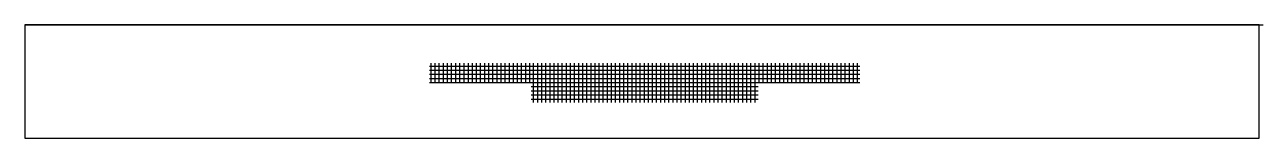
# Model space of a CAD drawing. Header units: millimetres. Extents: x 363.6 to 424, y -2.7 to 2.8.
import ezdxf

# ---------------------------------------------------------------- set-up
doc = ezdxf.new("R2010")
doc.units = ezdxf.units.MM
doc.layers.add('图层03', color=5, linetype='Continuous', true_color=0x0000ff)

msp = doc.modelspace()

# ---------------------------------------------------------------- linework, layer by layer
at = {"layer": '图层03'}
for p, q in [((363.583, 2.8, 24), (423.983, 2.8, 24)), ((363.583, 2.8, 28), (423.983, 2.8, 28)), ((383.317, 0.8, 24), (404.313, 0.8, 24)), ((383.317, 0.8, 28), (404.313, 0.8, 28)), ((383.4, -0.013, 26), (383.4, 0.934, 26)), ((383.6, -0.013, 26), (383.6, 0.934, 26)), ((383.8, -0.013, 26), (383.8, 0.934, 26)), ((384, -0.013, 26), (384, 0.934, 26)), ((384.2, -0.013, 26), (384.2, 0.934, 26)), ((384.4, -0.013, 26), (384.4, 0.934, 26)), ((384.6, -0.013, 26), (384.6, 0.934, 26)), ((384.8, -0.013, 26), (384.8, 0.934, 26)), ((385, 0.934, 26), (385, -0.013, 26)), ((385.2, 0.934, 26), (385.2, -0.013, 26)), ((385.4, 0.934, 26), (385.4, -0.013, 26)), ((385.6, 0.934, 26), (385.6, -0.013, 26)), ((385.8, 0.934, 26), (385.8, -0.013, 26)), ((386, 0.934, 26), (386, -0.013, 26)), ((386.2, 0.934, 26), (386.2, -0.013, 26)), ((386.4, 0.934, 26), (386.4, -0.013, 26)), ((386.6, 0.934, 26), (386.6, -0.013, 26)), ((386.8, 0.934, 26), (386.8, -0.013, 26)), ((387, 0.934, 26), (387, -0.013, 26)), ((387.2, 0.934, 26), (387.2, -0.013, 26)), ((387.4, 0.934, 26), (387.4, -0.013, 26)), ((387.6, 0.934, 26), (387.6, -0.013, 26)), ((387.8, 0.934, 26), (387.8, -0.013, 26)), ((388, 0.934, 26), (388, -0.013, 26)), ((388.2, 0.934, 26), (388.2, -0.013, 26)), ((388.4, -0.97, 26), (388.4, 0.934, 26)), ((388.6, -0.97, 26), (388.6, 0.934, 26)), ((388.8, -0.97, 26), (388.8, 0.934, 26)), ((389, -0.97, 26), (389, 0.934, 26)), ((389.2, -0.97, 26), (389.2, 0.934, 26)), ((389.4, -0.97, 26), (389.4, 0.934, 26)), ((389.6, -0.97, 26), (389.6, 0.934, 26)), ((389.8, -0.97, 26), (389.8, 0.934, 26)), ((390, -0.97, 26), (390, 0.934, 26)), ((390.2, -0.97, 26), (390.2, 0.934, 26)), ((390.4, -0.97, 26), (390.4, 0.934, 26)), ((390.6, -0.97, 26), (390.6, 0.934, 26)), ((390.8, -0.97, 26), (390.8, 0.934, 26)), ((391, -0.97, 26), (391, 0.934, 26)), ((391.2, -0.97, 26), (391.2, 0.934, 26)), ((391.4, -0.97, 26), (391.4, 0.934, 26)), ((391.6, -0.97, 26), (391.6, 0.934, 26)), ((391.8, -0.97, 26), (391.8, 0.934, 26)), ((392, -0.97, 26), (392, 0.934, 26)), ((392.2, -0.97, 26), (392.2, 0.934, 26)), ((392.4, -0.97, 26), (392.4, 0.934, 26)), ((392.6, -0.97, 26), (392.6, 0.934, 26)), ((392.8, -0.97, 26), (392.8, 0.934, 26)), ((393, -0.97, 26), (393, 0.934, 26)), ((393.2, -0.97, 26), (393.2, 0.934, 26)), ((393.4, -0.97, 26), (393.4, 0.934, 26)), ((393.6, -0.97, 26), (393.6, 0.934, 26)), ((393.8, -0.97, 26), (393.8, 0.934, 26)), ((394, -0.97, 26), (394, 0.934, 26)), ((394.2, -0.97, 26), (394.2, 0.934, 26)), ((394.4, -0.97, 26), (394.4, 0.934, 26)), ((394.6, -0.97, 26), (394.6, 0.934, 26)), ((394.8, -0.97, 26), (394.8, 0.934, 26)), ((395, -0.97, 26), (395, 0.934, 26)), ((395.2, -0.97, 26), (395.2, 0.934, 26)), ((395.4, -0.97, 26), (395.4, 0.934, 26)), ((395.6, -0.97, 26), (395.6, 0.934, 26)), ((395.8, -0.97, 26), (395.8, 0.934, 26)), ((396, -0.97, 26), (396, 0.934, 26)), ((396.2, -0.97, 26), (396.2, 0.934, 26)), ((396.4, -0.97, 26), (396.4, 0.934, 26)), ((396.6, -0.97, 26), (396.6, 0.934, 26)), ((396.8, -0.97, 26), (396.8, 0.934, 26)), ((397, -0.97, 26), (397, 0.934, 26)), ((397.2, -0.97, 26), (397.2, 0.934, 26)), ((397.4, -0.97, 26), (397.4, 0.934, 26)), ((397.6, -0.97, 26), (397.6, 0.934, 26)), ((397.8, -0.97, 26), (397.8, 0.934, 26)), ((398, -0.97, 26), (398, 0.934, 26)), ((398.2, -0.97, 26), (398.2, 0.934, 26)), ((398.4, -0.97, 26), (398.4, 0.934, 26)), ((398.6, -0.97, 26), (398.6, 0.934, 26)), ((398.8, -0.97, 26), (398.8, 0.934, 26)), ((399, -0.97, 26), (399, 0.934, 26)), ((399.2, -0.97, 26), (399.2, 0.934, 26)), ((399.4, -0.013, 26), (399.4, 0.934, 26)), ((399.6, -0.013, 26), (399.6, 0.934, 26)), ((399.8, -0.013, 26), (399.8, 0.934, 26)), ((400, -0.013, 26), (400, 0.934, 26)), ((400.2, -0.013, 26), (400.2, 0.934, 26)), ((400.4, -0.013, 26), (400.4, 0.934, 26)), ((400.6, -0.013, 26), (400.6, 0.934, 26)), ((400.8, -0.013, 26), (400.8, 0.934, 26)), ((401, -0.013, 26), (401, 0.934, 26)), ((401.2, -0.013, 26), (401.2, 0.934, 26)), ((401.4, -0.013, 26), (401.4, 0.934, 26)), ((401.6, -0.013, 26), (401.6, 0.934, 26)), ((401.8, -0.013, 26), (401.8, 0.934, 26)), ((402, -0.013, 26), (402, 0.934, 26)), ((402.2, -0.013, 26), (402.2, 0.934, 26)), ((402.4, -0.013, 26), (402.4, 0.934, 26)), ((402.6, -0.013, 26), (402.6, 0.934, 26)), ((402.8, -0.013, 26), (402.8, 0.934, 26)), ((403, -0.013, 26), (403, 0.934, 26)), ((403.2, -0.013, 26), (403.2, 0.934, 26)), ((403.4, -0.013, 26), (403.4, 0.934, 26)), ((403.6, -0.013, 26), (403.6, 0.934, 26)), ((403.8, -0.013, 26), (403.8, 0.934, 26)), ((404, -0.013, 26), (404, 0.934, 26)), ((404.2, -0.013, 26), (404.2, 0.934, 26)), ((383.317, 0.6, 24), (404.313, 0.6, 24)), ((383.317, 0.6, 28), (404.313, 0.6, 28)), ((383.317, 0.4, 24), (404.313, 0.4, 24)), ((383.317, 0.4, 28), (404.313, 0.4, 28)), ((383.317, 0.2, 24), (404.313, 0.2, 24)), ((383.317, 0.2, 28), (404.313, 0.2, 28)), ((383.317, 0, 24), (404.313, 0, 24)), ((383.317, 0, 28), (404.313, 0, 28)), ((388.285, -0.2, 24), (399.344, -0.2, 24)), ((388.285, -0.2, 28), (399.344, -0.2, 28)), ((388.285, -0.4, 24), (399.344, -0.4, 24)), ((388.285, -0.4, 28), (399.344, -0.4, 28)), ((388.285, -0.6, 24), (399.344, -0.6, 24)), ((388.285, -0.6, 28), (399.344, -0.6, 28)), ((388.285, -0.8, 24), (399.344, -0.8, 24)), ((388.285, -0.8, 28), (399.344, -0.8, 28))]:
    msp.add_line(p, q, dxfattribs=at)
msp.add_lwpolyline([(363.583, -2.7), (423.783, -2.7), (423.783, 2.8), (363.583, 2.8)], close=True, dxfattribs=at)

doc.saveas('drawing.dxf')
